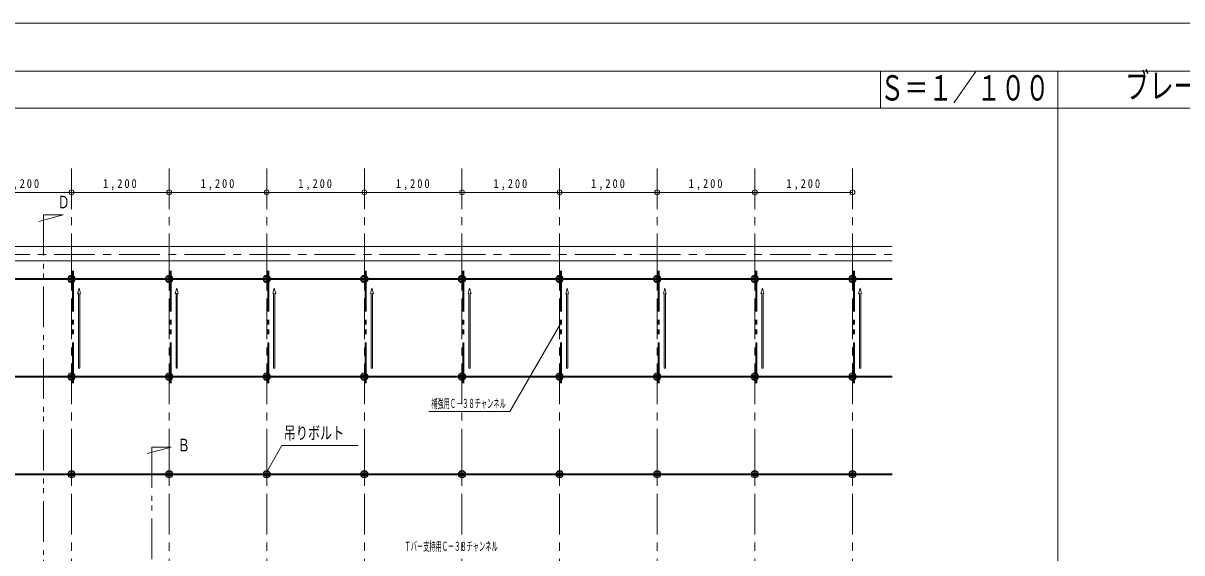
# Model space of a CAD drawing. Units: millimetres on the paper, enlarged 40 times, with parts at other scales. Extents: x -7707 to 7893, y -5335 to 5359.
# Drawn here: x -4579 to 1118, y 2755 to 5359 of the extents above; entities that cross this region are included whole.
import ezdxf
from ezdxf.enums import TextEntityAlignment as Align

# ---------------------------------------------------------------- set-up
doc = ezdxf.new("R2010")
doc.units = ezdxf.units.MM
doc.header["$LTSCALE"] = 40
doc.header["$PDMODE"] = 32
doc.header["$PDSIZE"] = 24
doc.linetypes.add('CHAIN1', pattern=[8, 5, -1, 1, -1])
doc.linetypes.add('DOUBLE_CHAIN1', pattern=[8.8, 5, -1, 0.6, -0.6, 0.6, -1])
for name, color, linetype, lineweight in [('A-0_中心線', 4, 'CHAIN1', 9), ('A-1_吊り材', 7, 'Continuous', 18), ('A-2_メイン・クロス', 3, 'Continuous', 18), ('A-4_ブレース・補強材', 4, 'DOUBLE_CHAIN1', 9), ('A-5_寸法', 4, 'Continuous', 9), ('A-6_文字', 7, 'Continuous', 18), ('A-9_躯体他', 4, 'Continuous', 9), ('F-2_メイン・クロス', 3, 'Continuous', 18), ('F-3_メインクロス', 7, 'Continuous', 18), ('F-6_文字', 7, 'Continuous', 18)]:
    doc.layers.add(name, color=color, linetype=linetype, lineweight=lineweight)
doc.styles.add('ＭＳ ゴシック', font='')
doc.styles.get('ＭＳ ゴシック').set_extended_font_data('MS Gothic')

msp = doc.modelspace()

# ---------------------------------------------------------------- linework, layer by layer
at = {"layer": 'A-0_中心線'}
for p, q in [((-4341.72, 4645.53), (-4341.72, -508.87)), ((-3861.72, 4645.53), (-3861.72, -135.62)), ((-3381.72, 4645.53), (-3381.72, 237.64)), ((-2901.72, 4645.53), (-2901.72, 610.89)), ((-2421.72, 4645.53), (-2421.72, 984.15)), ((-1941.72, 4645.53), (-1941.72, 1357.4)), ((-1461.72, 4645.53), (-1461.72, 1730.66)), ((-981.72, 4645.53), (-981.72, 2103.91)), ((-501.72, 4645.53), (-501.72, 2477.17)), ((-6986.61, 4221.56), (-306.13, 4221.56)), ((-7219.83, 4101.56), (-306.13, 4101.56)), ((-7219.83, 3621.56), (-306.13, 3621.56)), ((-7219.83, 3141.56), (-306.13, 3141.56))]:
    msp.add_line(p, q, dxfattribs=at)
at = {"layer": 'A-1_吊り材'}
for p, q in [((-4358.77, 4107.53), (-4324.75, 4107.53)), ((-4355.16, 4113.51), (-4328.36, 4113.51)), ((-4341.72, 4132.4), (-4341.72, 4069.57)), ((-3878.77, 4107.53), (-3844.75, 4107.53)), ((-3875.16, 4113.51), (-3848.36, 4113.51)), ((-3861.72, 4132.4), (-3861.72, 4069.57)), ((-3398.77, 4107.53), (-3364.75, 4107.53)), ((-3395.16, 4113.51), (-3368.36, 4113.51)), ((-3381.72, 4132.4), (-3381.72, 4069.57)), ((-2918.77, 4107.53), (-2884.75, 4107.53)), ((-2915.16, 4113.51), (-2888.36, 4113.51)), ((-2901.72, 4132.4), (-2901.72, 4069.57)), ((-2438.77, 4107.53), (-2404.75, 4107.53)), ((-2435.16, 4113.51), (-2408.36, 4113.51)), ((-2421.72, 4132.4), (-2421.72, 4069.57)), ((-1958.77, 4107.53), (-1924.75, 4107.53)), ((-1955.16, 4113.51), (-1928.36, 4113.51)), ((-1941.72, 4132.4), (-1941.72, 4069.57)), ((-1478.77, 4107.53), (-1444.75, 4107.53)), ((-1475.16, 4113.51), (-1448.36, 4113.51)), ((-1461.72, 4132.4), (-1461.72, 4069.57)), ((-998.77, 4107.53), (-964.75, 4107.53)), ((-995.16, 4113.51), (-968.36, 4113.51)), ((-981.72, 4132.4), (-981.72, 4069.57)), ((-518.77, 4107.53), (-484.75, 4107.53)), ((-515.16, 4113.51), (-488.36, 4113.51)), ((-501.72, 4132.4), (-501.72, 4069.57)), ((-4376.43, 4101.56), (-4304.45, 4101.56)), ((-4358.77, 4095.49), (-4324.75, 4095.49)), ((-4355.16, 4089.52), (-4328.62, 4089.52)), ((-3896.43, 4101.56), (-3824.45, 4101.56)), ((-3878.77, 4095.49), (-3844.75, 4095.49)), ((-3875.16, 4089.52), (-3848.62, 4089.52)), ((-3416.43, 4101.56), (-3344.45, 4101.56)), ((-3398.77, 4095.49), (-3364.75, 4095.49)), ((-3395.16, 4089.52), (-3368.62, 4089.52)), ((-2936.43, 4101.56), (-2864.45, 4101.56)), ((-2918.77, 4095.49), (-2884.75, 4095.49)), ((-2915.16, 4089.52), (-2888.62, 4089.52)), ((-2456.43, 4101.56), (-2384.45, 4101.56)), ((-2438.77, 4095.49), (-2404.75, 4095.49)), ((-2435.16, 4089.52), (-2408.62, 4089.52)), ((-1976.43, 4101.56), (-1904.45, 4101.56)), ((-1958.77, 4095.49), (-1924.75, 4095.49)), ((-1955.16, 4089.52), (-1928.62, 4089.52)), ((-1496.43, 4101.56), (-1424.45, 4101.56)), ((-1478.77, 4095.49), (-1444.75, 4095.49)), ((-1475.16, 4089.52), (-1448.62, 4089.52)), ((-1016.43, 4101.56), (-944.45, 4101.56)), ((-998.77, 4095.49), (-964.75, 4095.49)), ((-995.16, 4089.52), (-968.62, 4089.52)), ((-536.43, 4101.56), (-464.45, 4101.56)), ((-518.77, 4095.49), (-484.75, 4095.49)), ((-515.16, 4089.52), (-488.62, 4089.52)), ((-4341.72, 3652.4), (-4341.72, 3589.57)), ((-3861.72, 3652.4), (-3861.72, 3589.57)), ((-3381.72, 3652.4), (-3381.72, 3589.57)), ((-2901.72, 3652.4), (-2901.72, 3589.57)), ((-2421.72, 3652.4), (-2421.72, 3589.57)), ((-1941.72, 3652.4), (-1941.72, 3589.57)), ((-1461.72, 3652.4), (-1461.72, 3589.57)), ((-981.72, 3652.4), (-981.72, 3589.57)), ((-501.72, 3652.4), (-501.72, 3589.57)), ((-4376.43, 3621.56), (-4304.45, 3621.56)), ((-4358.77, 3627.53), (-4324.75, 3627.53)), ((-4358.77, 3615.49), (-4324.75, 3615.49)), ((-4355.16, 3633.51), (-4328.36, 3633.51)), ((-4355.16, 3609.52), (-4328.62, 3609.52)), ((-3896.43, 3621.56), (-3824.45, 3621.56)), ((-3878.77, 3627.53), (-3844.75, 3627.53)), ((-3878.77, 3615.49), (-3844.75, 3615.49)), ((-3875.16, 3633.51), (-3848.36, 3633.51)), ((-3875.16, 3609.52), (-3848.62, 3609.52)), ((-3416.43, 3621.56), (-3344.45, 3621.56)), ((-3398.77, 3627.53), (-3364.75, 3627.53)), ((-3398.77, 3615.49), (-3364.75, 3615.49)), ((-3395.16, 3633.51), (-3368.36, 3633.51)), ((-3395.16, 3609.52), (-3368.62, 3609.52)), ((-2936.43, 3621.56), (-2864.45, 3621.56)), ((-2918.77, 3627.53), (-2884.75, 3627.53)), ((-2918.77, 3615.49), (-2884.75, 3615.49)), ((-2915.16, 3633.51), (-2888.36, 3633.51)), ((-2915.16, 3609.52), (-2888.62, 3609.52)), ((-2456.43, 3621.56), (-2384.45, 3621.56)), ((-2438.77, 3627.53), (-2404.75, 3627.53)), ((-2438.77, 3615.49), (-2404.75, 3615.49)), ((-2435.16, 3633.51), (-2408.36, 3633.51)), ((-2435.16, 3609.52), (-2408.62, 3609.52)), ((-1976.43, 3621.56), (-1904.45, 3621.56)), ((-1958.77, 3627.53), (-1924.75, 3627.53)), ((-1958.77, 3615.49), (-1924.75, 3615.49)), ((-1955.16, 3633.51), (-1928.36, 3633.51)), ((-1955.16, 3609.52), (-1928.62, 3609.52)), ((-1496.43, 3621.56), (-1424.45, 3621.56)), ((-1478.77, 3627.53), (-1444.75, 3627.53)), ((-1478.77, 3615.49), (-1444.75, 3615.49)), ((-1475.16, 3633.51), (-1448.36, 3633.51)), ((-1475.16, 3609.52), (-1448.62, 3609.52)), ((-1016.43, 3621.56), (-944.45, 3621.56)), ((-998.77, 3627.53), (-964.75, 3627.53)), ((-998.77, 3615.49), (-964.75, 3615.49)), ((-995.16, 3633.51), (-968.36, 3633.51)), ((-995.16, 3609.52), (-968.62, 3609.52)), ((-536.43, 3621.56), (-464.45, 3621.56)), ((-518.77, 3627.53), (-484.75, 3627.53)), ((-518.77, 3615.49), (-484.75, 3615.49)), ((-515.16, 3633.51), (-488.36, 3633.51)), ((-515.16, 3609.52), (-488.62, 3609.52)), ((-4358.77, 3147.53), (-4324.75, 3147.53)), ((-4358.77, 3135.49), (-4324.75, 3135.49)), ((-4355.16, 3153.51), (-4328.36, 3153.51)), ((-4341.72, 3172.4), (-4341.72, 3109.57)), ((-3878.77, 3147.53), (-3844.75, 3147.53)), ((-3878.77, 3135.49), (-3844.75, 3135.49)), ((-3875.16, 3153.51), (-3848.36, 3153.51)), ((-3861.72, 3172.4), (-3861.72, 3109.57)), ((-3398.77, 3147.53), (-3364.75, 3147.53)), ((-3398.77, 3135.49), (-3364.75, 3135.49)), ((-3395.16, 3153.51), (-3368.36, 3153.51)), ((-3381.72, 3172.4), (-3381.72, 3109.57)), ((-2918.77, 3147.53), (-2884.75, 3147.53)), ((-2918.77, 3135.49), (-2884.75, 3135.49)), ((-2915.16, 3153.51), (-2888.36, 3153.51)), ((-2901.72, 3172.4), (-2901.72, 3109.57)), ((-2438.77, 3147.53), (-2404.75, 3147.53)), ((-2438.77, 3135.49), (-2404.75, 3135.49)), ((-2435.16, 3153.51), (-2408.36, 3153.51)), ((-2421.72, 3172.4), (-2421.72, 3109.57)), ((-1958.77, 3147.53), (-1924.75, 3147.53)), ((-1958.77, 3135.49), (-1924.75, 3135.49)), ((-1955.16, 3153.51), (-1928.36, 3153.51)), ((-1941.72, 3172.4), (-1941.72, 3109.57)), ((-1478.77, 3147.53), (-1444.75, 3147.53)), ((-1478.77, 3135.49), (-1444.75, 3135.49)), ((-1475.16, 3153.51), (-1448.36, 3153.51)), ((-1461.72, 3172.4), (-1461.72, 3109.57)), ((-998.77, 3147.53), (-964.75, 3147.53)), ((-998.77, 3135.49), (-964.75, 3135.49)), ((-995.16, 3153.51), (-968.36, 3153.51)), ((-981.72, 3172.4), (-981.72, 3109.57)), ((-518.77, 3147.53), (-484.75, 3147.53)), ((-518.77, 3135.49), (-484.75, 3135.49)), ((-515.16, 3153.51), (-488.36, 3153.51)), ((-501.72, 3172.4), (-501.72, 3109.57)), ((-4355.16, 3129.52), (-4328.62, 3129.52)), ((-3875.16, 3129.52), (-3848.62, 3129.52)), ((-3395.16, 3129.52), (-3368.62, 3129.52)), ((-2915.16, 3129.52), (-2888.62, 3129.52)), ((-2435.16, 3129.52), (-2408.62, 3129.52)), ((-1955.16, 3129.52), (-1928.62, 3129.52)), ((-1475.16, 3129.52), (-1448.62, 3129.52)), ((-995.16, 3129.52), (-968.62, 3129.52)), ((-515.16, 3129.52), (-488.62, 3129.52))]:
    msp.add_line(p, q, dxfattribs=at)
for centre in [(-4341.72, 4101.56), (-3861.72, 4101.56), (-3381.72, 4101.56), (-2901.72, 4101.56), (-2421.72, 4101.56), (-1941.72, 4101.56), (-1461.72, 4101.56), (-981.72, 4101.56), (-501.72, 4101.56), (-4341.72, 3621.56), (-3861.72, 3621.56), (-3381.72, 3621.56), (-2901.72, 3621.56), (-2421.72, 3621.56), (-1941.72, 3621.56), (-1461.72, 3621.56), (-981.72, 3621.56), (-501.72, 3621.56), (-4341.72, 3141.56), (-3861.72, 3141.56), (-3381.72, 3141.56), (-2901.72, 3141.56), (-2421.72, 3141.56), (-1941.72, 3141.56), (-1461.72, 3141.56), (-981.72, 3141.56), (-501.72, 3141.56)]:
    msp.add_circle(centre, 18, dxfattribs=at)
at = {"layer": 'A-2_メイン・クロス'}
for p, q in [((-6785.41, 4103.96), (-306.13, 4103.96)), ((-6785.41, 4099.16), (-306.13, 4099.16)), ((-6785.41, 3623.96), (-306.13, 3623.96)), ((-6785.41, 3619.16), (-306.13, 3619.16)), ((-6785.41, 3143.96), (-306.13, 3143.96)), ((-6785.41, 3139.16), (-306.13, 3139.16))]:
    msp.add_line(p, q, dxfattribs=at)
at = {"layer": 'A-4_ブレース・補強材'}
for p, q in [((-4336.92, 4141.62), (-4336.92, 3583.83)), ((-4332.12, 4141.62), (-4332.12, 3583.83)), ((-3856.92, 4141.62), (-3856.92, 3583.83)), ((-3852.12, 4141.62), (-3852.12, 3583.83)), ((-3376.92, 4141.62), (-3376.92, 3583.83)), ((-3372.12, 4141.62), (-3372.12, 3583.83)), ((-2896.92, 4141.62), (-2896.92, 3583.83)), ((-2892.12, 4141.62), (-2892.12, 3583.83)), ((-2416.92, 4141.62), (-2416.92, 3583.83)), ((-2412.12, 4141.62), (-2412.12, 3583.83)), ((-1936.92, 4141.62), (-1936.92, 3583.83)), ((-1932.12, 4141.62), (-1932.12, 3583.83)), ((-1456.92, 4141.62), (-1456.92, 3583.83)), ((-1452.12, 4141.62), (-1452.12, 3583.83)), ((-976.92, 4141.62), (-976.92, 3583.83)), ((-972.12, 4141.62), (-972.12, 3583.83)), ((-496.92, 4141.62), (-496.92, 3583.83)), ((-492.12, 4141.62), (-492.12, 3583.83))]:
    msp.add_line(p, q, dxfattribs=at)
at = {"layer": 'A-5_寸法'}
for p, q in [((-4821.72, 4527.77), (-4341.72, 4527.77)), ((-4341.72, 4527.77), (-4341.72, 4444.3)), ((-4341.72, 4527.77), (-3861.72, 4527.77)), ((-3861.72, 4527.77), (-3861.72, 4444.3)), ((-3861.72, 4527.77), (-3381.72, 4527.77)), ((-3381.72, 4527.77), (-3381.72, 4444.3)), ((-3381.72, 4527.77), (-2901.72, 4527.77)), ((-2901.72, 4527.77), (-2901.72, 4444.3)), ((-2901.72, 4527.77), (-2421.72, 4527.77)), ((-2421.72, 4527.77), (-2421.72, 4444.3)), ((-2421.72, 4527.77), (-1941.72, 4527.77)), ((-1941.72, 4527.77), (-1941.72, 4444.3)), ((-1941.72, 4527.77), (-1461.72, 4527.77)), ((-1461.72, 4527.77), (-1461.72, 4444.3)), ((-1461.72, 4527.77), (-981.72, 4527.77)), ((-981.72, 4527.77), (-981.72, 4444.3)), ((-981.72, 4527.77), (-501.72, 4527.77)), ((-501.72, 4527.77), (-501.72, 4444.3))]:
    msp.add_line(p, q, dxfattribs=at)
at = {"layer": 'A-5_寸法', "color": 7}
for p in [(-4341.72, 4527.77), (-3861.72, 4527.77), (-3381.72, 4527.77), (-2901.72, 4527.77), (-2421.72, 4527.77), (-1941.72, 4527.77), (-1461.72, 4527.77), (-981.72, 4527.77), (-501.72, 4527.77)]:
    msp.add_point(p, dxfattribs=at)
at = {"layer": 'A-6_文字', "linetype": 'DOUBLE_CHAIN1'}
for p, q in [((-4478.59, 4416.83), (-4478.59, 2481.92)), ((-3946.8, 3275.38), (-3946.8, 961.68))]:
    msp.add_line(p, q, dxfattribs=at)
at = {"layer": 'A-6_文字'}
for p, q in [((-4307.72, 3662.83), (-4301.25, 3662.83)), ((-3827.72, 3662.83), (-3821.25, 3662.83)), ((-3347.72, 3662.83), (-3341.25, 3662.83)), ((-2867.72, 3662.83), (-2861.25, 3662.83)), ((-2387.72, 3662.83), (-2381.25, 3662.83)), ((-1907.72, 3662.83), (-1901.25, 3662.83)), ((-1427.72, 3662.83), (-1421.25, 3662.83)), ((-947.72, 3662.83), (-941.25, 3662.83)), ((-467.72, 3662.83), (-461.25, 3662.83))]:
    msp.add_line(p, q, dxfattribs=at)
for points in [[(-4478.59, 4416.83), (-4383.03, 4416.83), (-4501.43, 4385.1)], [(-4304.48, 4056.47), (-4311.63, 4029.78), (-4307.72, 4029.78), (-4307.72, 3662.83)], [(-4304.48, 4056.47), (-4297.33, 4029.78), (-4301.25, 4029.78), (-4301.25, 3662.83)], [(-3824.48, 4056.47), (-3831.63, 4029.78), (-3827.72, 4029.78), (-3827.72, 3662.83)], [(-3824.48, 4056.47), (-3817.33, 4029.78), (-3821.25, 4029.78), (-3821.25, 3662.83)], [(-3344.48, 4056.47), (-3351.63, 4029.78), (-3347.72, 4029.78), (-3347.72, 3662.83)], [(-3344.48, 4056.47), (-3337.33, 4029.78), (-3341.25, 4029.78), (-3341.25, 3662.83)], [(-2864.48, 4056.47), (-2871.63, 4029.78), (-2867.72, 4029.78), (-2867.72, 3662.83)], [(-2864.48, 4056.47), (-2857.33, 4029.78), (-2861.25, 4029.78), (-2861.25, 3662.83)], [(-2384.48, 4056.47), (-2391.63, 4029.78), (-2387.72, 4029.78), (-2387.72, 3662.83)], [(-2384.48, 4056.47), (-2377.33, 4029.78), (-2381.25, 4029.78), (-2381.25, 3662.83)], [(-1904.48, 4056.47), (-1911.63, 4029.78), (-1907.72, 4029.78), (-1907.72, 3662.83)], [(-1904.48, 4056.47), (-1897.33, 4029.78), (-1901.25, 4029.78), (-1901.25, 3662.83)], [(-1424.48, 4056.47), (-1431.63, 4029.78), (-1427.72, 4029.78), (-1427.72, 3662.83)], [(-1424.48, 4056.47), (-1417.33, 4029.78), (-1421.25, 4029.78), (-1421.25, 3662.83)], [(-944.48, 4056.47), (-951.63, 4029.78), (-947.72, 4029.78), (-947.72, 3662.83)], [(-944.48, 4056.47), (-937.33, 4029.78), (-941.25, 4029.78), (-941.25, 3662.83)], [(-464.48, 4056.47), (-471.63, 4029.78), (-467.72, 4029.78), (-467.72, 3662.83)], [(-464.48, 4056.47), (-457.33, 4029.78), (-461.25, 4029.78), (-461.25, 3662.83)], [(-2584.36, 3450.53), (-2187.09, 3450.53), (-1931.36, 3893.47)], [(-3946.8, 3275.38), (-3851.24, 3275.38), (-3969.64, 3243.65)], [(-3381.72, 3153.51), (-3307.41, 3282.22), (-2932.94, 3282.22)]]:
    msp.add_lwpolyline(points, dxfattribs=at)
at = {"layer": 'A-9_躯体他'}
for p, q in [((-6901.72, 4261.56), (-306.13, 4261.56)), ((-6831.72, 4191.56), (-306.13, 4191.56))]:
    msp.add_line(p, q, dxfattribs=at)
at = {"layer": 'F-2_メイン・クロス'}
for p, q in [((-7706.82, 5122.85), (7893.18, 5122.85)), ((-363.4, 4941.26), (-363.4, 5122.85)), ((508.14, 5122.85), (508.14, -1426.27)), ((7893.18, 4941.26), (-7706.82, 4941.26))]:
    msp.add_line(p, q, dxfattribs=at)
at = {"layer": 'F-3_メインクロス', "color": 3}
msp.add_line((-7706.82, 5359.48), (7893.18, 5359.48), dxfattribs=at)

# ---------------------------------------------------------------- texts
at = {"layer": 'A-5_寸法', "color": 7, "char_height": 43.99, "attachment_point": 7, "style": 'ＭＳ ゴシック'}
for insert in [(-4666.72, 4537.77), (-4186.72, 4537.77), (-3706.72, 4537.77), (-3226.72, 4537.77), (-2746.72, 4537.77), (-2266.72, 4537.77), (-1786.72, 4537.77), (-1306.72, 4537.77), (-826.72, 4537.77)]:
    msp.add_mtext('\\T1.38;\\W0.85;1,200', dxfattribs=dict(at, insert=insert))
at = {"layer": 'A-6_文字', "style": 'ＭＳ ゴシック'}
for s, height, width, p in [('Ｄ', 62.32, 0.7, (-4409.84, 4430.11)), ('補強用Ｃ－３８チャンネル', 43.62, 0.5, (-2572.92, 3454.5)), ('吊りボルト', 62.32, 0.7, (-3298.07, 3295.09)), ('Ｂ', 62.32, 0.7, (-3819.17, 3235.27)), ('Ｔバ－支持用Ｃ－３８チャンネル', 43.62, 0.5, (-2704.29, 2751.97))]:
    msp.add_text(s, height=height, dxfattribs=dict(at, width=width)).set_placement(p, align=Align.BOTTOM_LEFT)
at = {"layer": 'F-6_文字', "style": 'ＭＳ ゴシック', "width": 0.7}
for s, p in [('ブレース設置部詳細（メインTバー直交方向、Ｖ字配置）', (839.19, 4952.06)), ('Ｓ＝１／１００', (-366.33, 4941.76))]:
    msp.add_text(s, height=124.6, dxfattribs=at).set_placement(p, align=Align.BOTTOM_LEFT)

doc.saveas('drawing.dxf')
